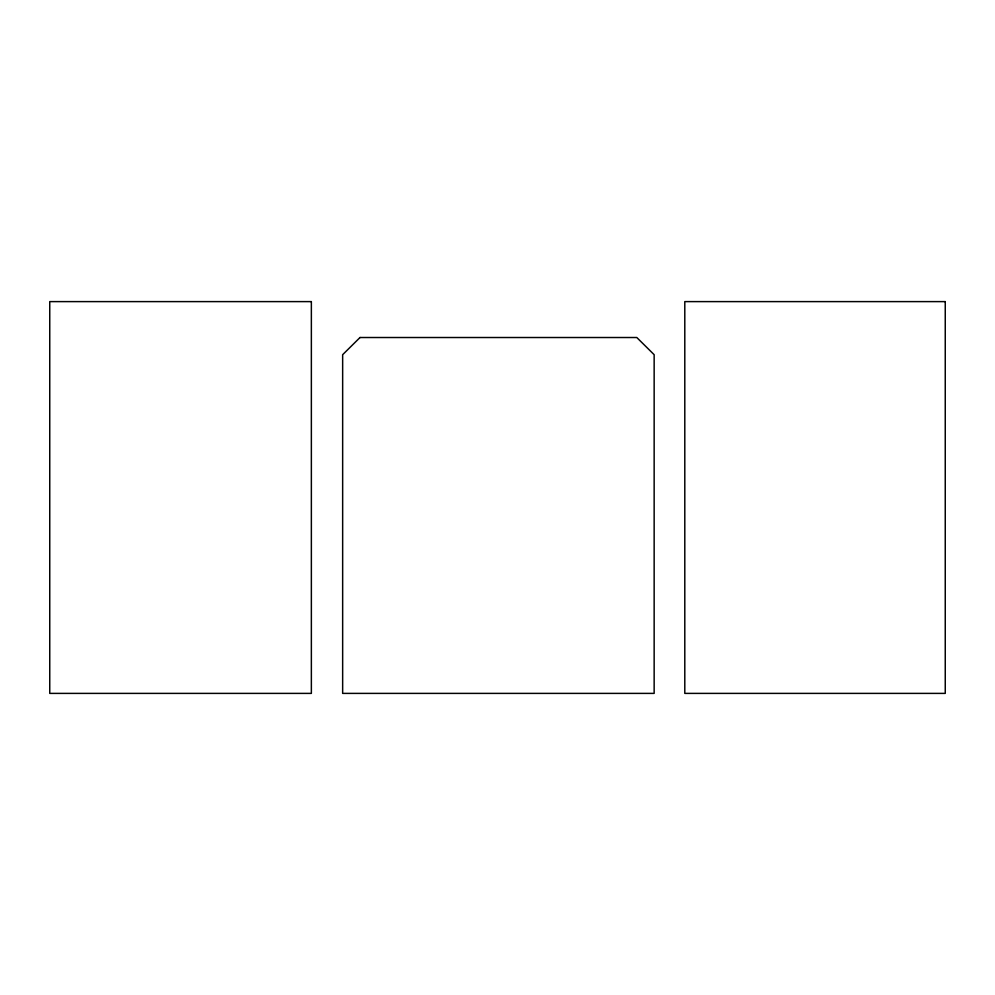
<?xml version="1.0" encoding="UTF-8"?>
<svg xmlns="http://www.w3.org/2000/svg" width="995" height="995" viewBox="0 0 995 995"><rect width="100%" height="100%" fill="white"/><g stroke="black" fill="none" stroke-linecap="round" stroke-linejoin="round"><path stroke-width="1.49" d="M360.003 337.516L342.653 354.693L342.653 693.391L654.15 693.391L654.15 354.693L636.8 337.516L360.003 337.516M311.36 301.609L49.75 301.609L49.75 693.391L311.36 693.391L311.36 301.609M945.25 301.609L684.796 301.609L684.796 693.391L945.25 693.391L945.25 301.609"/></g></svg>
